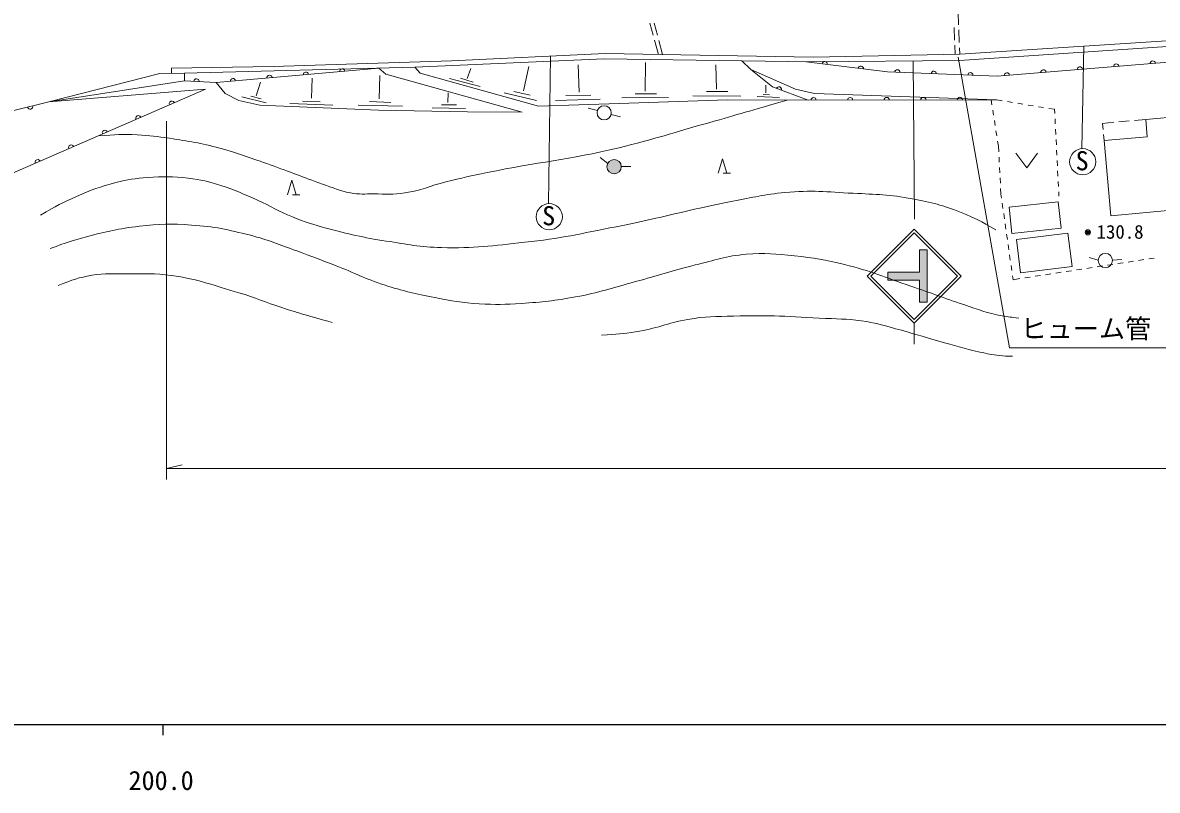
# Model space of a CAD drawing. Units: millimetres, scale not verified. Extents: x 40000 to 680000, y 20000 to 380000.
# Drawn here: x 254599 to 363163, y 198715 to 272153 of the extents above; entities that cross this region are included whole.
import ezdxf
from ezdxf.enums import TextEntityAlignment as Align

# ---------------------------------------------------------------- set-up
doc = ezdxf.new("R2010")
doc.units = ezdxf.units.MM
doc.header["$LTSCALE"] = 1000
doc.header["$PDMODE"] = 32
doc.header["$PDSIZE"] = 500
for name, color, linetype, lineweight in [('M-BGD', 7, 'Continuous', 13), ('M-STR-HTXT', 7, 'Continuous', 13), ('M-STR-STRC', 7, 'Continuous', 13), ('M-TTL-BAND', 7, 'Continuous', 25)]:
    doc.layers.add(name, color=color, linetype=linetype, lineweight=lineweight)
doc.styles.add('ＭＳ ゴシック', font='')
doc.styles.get('ＭＳ ゴシック').set_extended_font_data('MS Gothic')

msp = doc.modelspace()

# ---------------------------------------------------------------- hatches: boundary and pattern name
at = {"layer": 'M-BGD'}
msp.add_hatch(color=256, dxfattribs=at).paths.add_polyline_path([(311872, 258367, 0.97359), (310508, 258424, 0.01338), (310507, 258388, 1)])
at = {"layer": 'M-STR-STRC'}
msp.add_hatch(color=256, dxfattribs=at).paths.add_polyline_path([(337393, 248285), (340393, 248285), (340393, 250410), (341143, 250410), (341143, 245410), (340393, 245410), (340393, 247535), (337393, 247535)])

# ---------------------------------------------------------------- linework, layer by layer
at = {"layer": 'M-BGD'}
for p, q in [((344101, 273159), (344146, 271960)), ((314599, 272116), (314917, 270959)), ((315020, 272105), (315332, 270946)), ((343714, 271690), (343771, 270492)), ((344165, 271460), (344211, 270261)), ((344254, 269130), (379125, 271414)), ((315049, 270477), (315422, 269123)), ((315462, 270463), (315825, 269115)), ((379069, 270877), (344229, 268549)), ((343795, 269992), (343837, 269121)), ((344230, 269761), (344254, 269130)), ((355953, 260101), (356118, 269907)), ((278580, 267962), (295624, 268509)), ((310237, 268710), (292123, 267887)), ((295624, 268509), (310322, 269219)), ((304910, 254839), (305101, 268967)), ((330053, 268408), (310237, 268710)), ((310322, 269219), (330239, 268844)), ((314150, 265597), (314203, 268347)), ((323407, 268509), (324261, 267691)), ((344229, 268549), (330053, 268408)), ((330239, 268844), (344254, 269130)), ((257109, 264579), (267733, 267281)), ((267733, 267281), (270074, 267325)), ((268841, 267811), (278580, 267962)), ((268850, 267302), (268841, 267811)), ((292123, 267887), (270074, 267325)), ((270074, 267325), (270082, 266606)), ((289340, 267244), (288665, 267799)), ((288706, 264880), (288772, 267115)), ((302379, 263598), (289340, 267244)), ((292123, 267887), (292617, 267336)), ((292617, 267336), (303955, 264152)), ((297130, 266823), (297476, 267783)), ((302504, 265630), (303022, 267957)), ((307829, 265503), (307763, 268132)), ((320989, 265809), (320924, 268136)), ((324261, 267691), (328534, 265784)), ((270082, 266606), (257109, 264579)), ((273106, 266423), (273985, 265394)), ((276946, 265159), (277349, 266462)), ((282230, 264925), (282307, 266859)), ((295435, 266829), (298380, 266034)), ((296481, 266841), (297691, 266479)), ((325714, 265450), (325720, 266169)), ((257109, 264579), (272080, 265806)), ((273985, 265394), (275267, 264724)), ((275578, 265048), (277910, 264487)), ((276414, 265129), (277413, 264878)), ((295289, 264514), (295307, 265431)), ((303770, 264707), (300681, 265439)), ((301608, 265572), (303167, 265210)), ((306566, 265174), (308972, 265214)), ((311942, 264957), (316403, 265010)), ((313195, 265360), (315229, 265352)), ((318715, 265164), (323303, 265138)), ((320030, 265585), (322068, 265559)), ((324867, 265100), (327000, 265006)), ((325457, 265275), (326042, 265257)), ((328534, 265784), (330349, 265377)), ((330349, 265377), (347774, 264772)), ((275267, 264724), (277298, 264270)), ((277298, 264270), (288638, 263777)), ((280149, 264434), (284275, 264253)), ((281376, 264644), (283059, 264586)), ((286698, 264250), (290941, 264157)), ((287786, 264604), (289837, 264525)), ((293770, 264000), (296972, 263930)), ((294670, 264304), (296113, 264286)), ((303955, 264152), (311676, 264417)), ((305580, 264714), (309853, 264832)), ((308711, 263988), (309592, 263745)), ((311676, 264417), (322004, 264778)), ((322004, 264778), (329748, 264739)), ((347259, 264771), (347336, 264286)), ((347774, 264772), (348334, 264681)), ((348827, 264600), (349321, 264520)), ((349814, 264439), (350308, 264359)), ((350801, 264278), (351295, 264198)), ((351788, 264117), (352282, 264037)), ((352775, 263956), (353335, 263865)), ((353335, 263865), (353355, 263461)), ((288638, 263777), (297172, 263633)), ((297172, 263633), (302379, 263598)), ((310906, 263381), (311787, 263138)), ((347414, 263792), (347493, 263298)), ((347571, 262804), (347650, 262310)), ((353380, 262962), (353405, 262463)), ((359489, 262667), (360485, 262758)), ((360983, 262803), (362056, 262901)), ((362056, 262901), (369098, 263544)), ((362207, 261247), (362056, 262901)), ((347728, 261817), (347806, 261323)), ((353430, 261963), (353455, 261464)), ((357919, 262524), (358991, 262622)), ((357919, 262524), (357971, 261945)), ((347885, 260829), (347962, 260343)), ((353480, 260964), (353505, 260465)), ((358017, 261447), (358070, 260869)), ((358070, 260869), (362207, 261247)), ((358725, 253691), (358070, 260869)), ((347962, 260343), (347990, 259798)), ((349615, 259664), (350665, 258264)), ((350665, 258264), (351715, 259664)), ((353530, 259966), (353555, 259466)), ((309867, 259258), (310582, 258690)), ((311872, 258405), (312786, 258391)), ((321139, 257743), (321559, 259143)), ((321559, 259143), (321979, 257743)), ((348016, 259299), (348041, 258800)), ((353580, 258967), (353605, 258468)), ((322329, 257743), (321629, 257743)), ((348067, 258300), (348093, 257801)), ((348119, 257302), (348145, 256802)), ((353629, 257968), (353654, 257469)), ((279927, 255675), (280347, 257075)), ((280347, 257075), (280767, 255675)), ((348170, 256303), (348198, 255758)), ((353679, 256969), (353704, 256470)), ((281117, 255675), (280417, 255675)), ((348198, 255758), (348253, 255375)), ((353729, 255971), (353749, 255567)), ((348323, 254880), (348393, 254385)), ((348983, 254502), (353685, 255016)), ((349256, 251997), (348983, 254502)), ((353685, 255016), (353959, 252511)), ((374221, 255105), (358725, 253691)), ((348463, 253890), (348533, 253395)), ((348604, 252900), (348674, 252405)), ((348744, 251910), (348814, 251415)), ((353959, 252511), (349256, 251997)), ((349695, 251404), (354617, 252013)), ((354617, 252013), (355009, 248841)), ((348884, 250920), (348954, 250425)), ((350087, 248232), (349695, 251404)), ((349025, 249930), (349095, 249434)), ((349165, 248939), (349235, 248444)), ((355009, 248841), (350087, 248232)), ((356431, 248650), (356925, 248725)), ((357510, 249449), (356630, 249696)), ((357419, 248801), (357913, 248877)), ((358408, 248953), (358902, 249028)), ((359783, 249504), (358873, 249422)), ((359396, 249104), (359890, 249180)), ((360385, 249255), (360879, 249331)), ((361373, 249407), (361867, 249483)), ((362361, 249558), (362856, 249634)), ((349305, 247949), (349360, 247566)), ((349360, 247566), (350006, 247665)), ((350500, 247741), (350994, 247817)), ((351488, 247892), (351983, 247968)), ((352477, 248044), (352971, 248120)), ((353465, 248195), (353960, 248271)), ((354454, 248347), (354948, 248423)), ((355442, 248498), (355936, 248574))]:
    msp.add_line(p, q, dxfattribs=at)
for points in [[(380169, 269671), (347826, 267032), (337358, 267437), (329551, 268415)], [(288665, 267799), (273106, 266423), (270082, 266606)], [(347774, 264772), (329748, 264739), (326344, 266001), (324261, 267691)], [(272080, 265806), (252124, 257110), (236979, 259609), (257109, 264579)]]:
    msp.add_lwpolyline(points, dxfattribs=at)
for centre, radius in [((310239, 263527), 683), ((356026, 258853), 1250), ((311190, 258377), 683), ((304984, 253591), 1250), ((356522, 252099), 150), ((356522, 252099), 120), ((356522, 252099), 90), ((356522, 252099), 60), ((356522, 252099), 30), ((356522, 252099), 20), ((358191, 249399), 683)]:
    msp.add_circle(centre, radius, dxfattribs=at)
for centre, start, end in [((331331, 268192), 352.85406, 172.85406), ((359238, 267963), 4.66353, 184.66353), ((362727, 268248), 4.66353, 184.66353), ((278206, 266874), 5.05257, 185.05257), ((281692, 267182), 5.05257, 185.05257), ((285179, 267490), 5.05257, 185.05257), ((334804, 267757), 352.85406, 172.85406), ((338284, 267401), 357.78807, 177.78807), ((341781, 267266), 357.78807, 177.78807), ((345278, 267131), 357.78807, 177.78807), ((348773, 267110), 4.66353, 184.66353), ((352262, 267394), 4.66353, 184.66353), ((355750, 267679), 4.66353, 184.66353), ((271229, 266537), 356.53334, 176.53334), ((274720, 266566), 5.05257, 185.05257), ((326959, 265773), 339.64841, 159.64841), ((330274, 264740), 0.10644, 180.10644), ((333774, 264746), 0.10644, 180.10644), ((337274, 264753), 0.10644, 180.10644), ((340774, 264759), 0.10644, 180.10644), ((344274, 264766), 0.10644, 180.10644), ((255309, 264135), 193.86871, 13.86871), ((268871, 264408), 23.54757, 203.54757), ((265663, 263010), 23.54757, 203.54757), ((262454, 261612), 23.54757, 203.54757), ((259246, 260213), 23.54757, 203.54757), ((256037, 258815), 23.54757, 203.54757)]:
    msp.add_arc(centre, 250, start, end, dxfattribs=at)
for points, knots in [([(261811, 261331), (263564, 261451), (264100, 261503), (265564, 261427), (266769, 261364), (267442, 261274), (268634, 261094), (270535, 260808), (271608, 260646), (273462, 260141), (275380, 259619), (276415, 259197), (278293, 258547), (280257, 257868), (281321, 257385), (283287, 256712), (284326, 256356), (284889, 256068), (285968, 255866), (286822, 255707), (287322, 255775), (288190, 255770), (289349, 255762), (290008, 255706), (291155, 255866), (292733, 256086), (293549, 256536), (295092, 256929), (296620, 257318), (297487, 257489), (299029, 257811), (303943, 258834), (306778, 259012), (311656, 260193), (315040, 261012), (316894, 261633), (320243, 262584), (323176, 263417), (324101, 263686), (327743, 264749)], [0, 0, 0, 0, 1, 1, 1, 2, 2, 2, 3, 3, 3, 4, 4, 4, 5, 5, 5, 6, 6, 6, 7, 7, 7, 8, 8, 8, 9, 9, 9, 10, 10, 10, 11, 11, 11, 12, 12, 12, 13, 13, 13, 13]), ([(256304, 253751), (257869, 254648), (258351, 254920), (259734, 255522), (261171, 256148), (262002, 256460), (263518, 256859), (264676, 257163), (265352, 257241), (266545, 257342), (268061, 257469), (268926, 257442), (270438, 257281), (271682, 257149), (272365, 256938), (273562, 256573), (274974, 256142), (275720, 255764), (277072, 255172), (278402, 254590), (279072, 254096), (280422, 253566), (281649, 253083), (282353, 252845), (283626, 252503), (285844, 251906), (287105, 251612), (289375, 251263), (291434, 250946), (292590, 250692), (294673, 250635), (297791, 250549), (299541, 250812), (302643, 251142), (306088, 251509), (307987, 251962), (311384, 252637), (315757, 253504), (318160, 254214), (322534, 255073), (324477, 255455), (325564, 255713), (327534, 255906), (330069, 256156), (331512, 255964), (334056, 255834), (336275, 255720), (337539, 255731), (339720, 255303), (341582, 254937), (342644, 254720), (344400, 253998), (345738, 253448), (346238, 253190), (347709, 252332)], [0, 0, 0, 0, 1, 1, 1, 2, 2, 2, 3, 3, 3, 4, 4, 4, 5, 5, 5, 6, 6, 6, 7, 7, 7, 8, 8, 8, 9, 9, 9, 10, 10, 10, 11, 11, 11, 12, 12, 12, 13, 13, 13, 14, 14, 14, 15, 15, 15, 16, 16, 16, 17, 17, 17, 18, 18, 18, 18]), ([(257229, 250558), (258848, 251139), (259332, 251291), (260707, 251669), (262649, 252203), (263764, 252436), (265763, 252683), (267693, 252923), (268800, 252927), (270739, 252796), (272973, 252645), (274217, 252366), (276387, 251814), (278162, 251362), (279106, 250932), (280831, 250316), (282305, 249791), (283120, 249469), (284579, 248903), (286384, 248204), (287339, 247663), (289181, 247068), (291043, 246466), (292123, 246235), (294044, 245860), (295685, 245539), (296614, 245366), (298283, 245260), (299850, 245160), (300736, 245198), (302304, 245296), (304338, 245424), (305480, 245550), (307485, 245912), (309763, 246324), (310991, 246782), (313228, 247380), (315470, 247979), (316697, 248426), (318952, 248974), (320846, 249434), (321893, 249836), (323835, 249997), (325626, 250146), (326648, 250044), (328436, 249852), (330321, 249650), (331377, 249470), (333218, 249019), (335760, 248396), (337109, 247777), (339589, 246942), (341577, 246272), (342667, 245830), (344661, 245179), (346072, 244718), (346846, 244367), (348308, 244116), (348937, 244008), (349169, 243963), (349927, 243898)], [0, 0, 0, 0, 1, 1, 1, 2, 2, 2, 3, 3, 3, 4, 4, 4, 5, 5, 5, 6, 6, 6, 7, 7, 7, 8, 8, 8, 9, 9, 9, 10, 10, 10, 11, 11, 11, 12, 12, 12, 13, 13, 13, 14, 14, 14, 15, 15, 15, 16, 16, 16, 17, 17, 17, 18, 18, 18, 19, 19, 19, 20, 20, 20, 20]), ([(257991, 247019), (259415, 247571), (259926, 247770), (261228, 247985), (262526, 248199), (263278, 248117), (264594, 248114), (266249, 248109), (267189, 248195), (268829, 247969), (271411, 247612), (272791, 247041), (275294, 246310), (276922, 245835), (277786, 245419), (279400, 244897), (281263, 244295), (281886, 244125), (284207, 243472)], [0, 0, 0, 0, 1, 1, 1, 2, 2, 2, 3, 3, 3, 4, 4, 4, 5, 5, 5, 6, 6, 6, 6]), ([(309988, 242244), (311521, 242339), (311982, 242395), (313249, 242582), (315234, 242876), (316273, 243413), (318249, 243766), (319934, 244066), (320910, 244019), (322621, 244080), (326058, 244202), (327989, 244039), (331425, 243868), (332966, 243792), (333840, 243809), (335362, 243554), (336456, 243371), (337047, 243160), (338120, 242878), (339750, 242449), (340645, 242141), (342270, 241690), (343795, 241267), (344641, 240998), (346183, 240644), (346909, 240477), (347318, 240376), (348059, 240306), (348542, 240259), (348717, 240248), (349299, 240241)], [0, 0, 0, 0, 1, 1, 1, 2, 2, 2, 3, 3, 3, 4, 4, 4, 5, 5, 5, 6, 6, 6, 7, 7, 7, 8, 8, 8, 9, 9, 9, 10, 10, 10, 10])]:
    msp.add_open_spline(points, degree=3, knots=knots, dxfattribs=at)
msp.add_point((356522, 252099), dxfattribs=at)
at = {"layer": 'M-STR-HTXT'}
for p, q in [((349005, 241041), (344097, 268861)), ((268354, 262729), (268354, 228462)), ((349005, 241041), (383561, 241041)), ((268354, 229489), (269854, 229864)), ((268354, 229489), (574340, 229489))]:
    msp.add_line(p, q, dxfattribs=at)
at = {"layer": 'M-STR-STRC'}
for p, q in [((339922, 253369), (339806, 268505)), ((335393, 247910), (339893, 252410)), ((335747, 247910), (339893, 252057)), ((344394, 247910), (339893, 252410)), ((344040, 247910), (339893, 252057)), ((341143, 250410), (340393, 250410)), ((340393, 248285), (340393, 250410)), ((341143, 245410), (341143, 250410)), ((335393, 247910), (339893, 243410)), ((335747, 247910), (339893, 243763)), ((337393, 247535), (337393, 248285)), ((340393, 248285), (337393, 248285)), ((340393, 247535), (337393, 247535)), ((339893, 243763), (344040, 247910)), ((339894, 243410), (344394, 247910)), ((340393, 245410), (340393, 247535)), ((341143, 245410), (340393, 245410)), ((339893, 243410), (339893, 241410))]:
    msp.add_line(p, q, dxfattribs=at)
at = {"layer": 'M-TTL-BAND'}
for p, q in [((40000, 205000), (579000, 205000)), ((268000, 205000), (268000, 204000))]:
    msp.add_line(p, q, dxfattribs=at)

# ---------------------------------------------------------------- texts
at = {"layer": 'M-BGD', "style": 'ＭＳ ゴシック'}
for s, height, p in [('S', 1833, (355348, 257480)), ('S', 1833, (304305, 252218)), ('130.8', 1320, (357355, 251089))]:
    msp.add_text(s, height=height, dxfattribs=at).set_placement(p, align=Align.BOTTOM_LEFT)
at = {"layer": 'M-STR-HTXT', "style": 'ＭＳ ゴシック'}
msp.add_text('ヒューム管\u3000φ=300 L=11.6', height=1833, dxfattribs=at).set_placement((350076, 241420), align=Align.BOTTOM_LEFT)
at = {"layer": 'M-TTL-BAND', "style": 'ＭＳ ゴシック'}
msp.add_text('200.0', height=1833, dxfattribs=at).set_placement((267844, 198195), align=Align.BOTTOM_CENTER)

doc.saveas('drawing.dxf')
